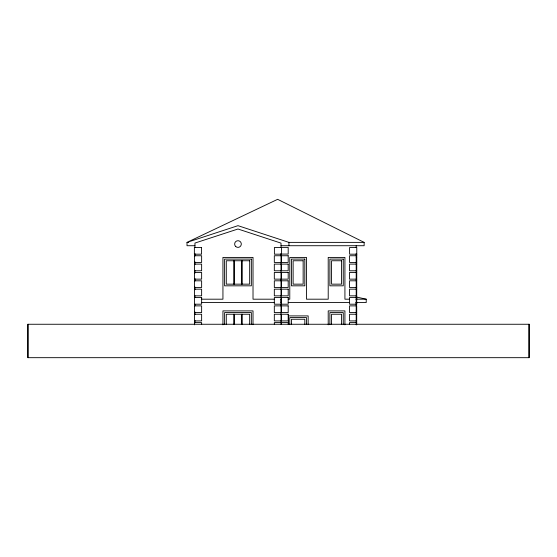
<?xml version="1.0" encoding="UTF-8"?>
<svg xmlns="http://www.w3.org/2000/svg" width="557" height="557" viewBox="0 0 557 557"><rect width="100%" height="100%" fill="white"/><g stroke="black" fill="none" stroke-linecap="round" stroke-linejoin="round"><path stroke-width="0.84" d="M194.449 297.522L201.634 297.522L201.634 299.193L222.939 299.193L222.939 257.418L253.017 257.418L253.017 299.193L274.322 299.193M356.202 304.206L356.202 302.535M356.703 299.193L356.703 297.522L349.518 297.522L349.518 304.206L356.703 304.206L356.703 302.535M188.739 242.379L187.013 242.379L187.013 245.721L194.95 245.721M364.139 242.379L277.644 199.322L187.013 242.379L237.978 225.669L288.944 242.379L364.139 242.379L364.139 245.721L281.007 245.721M281.007 254.076L288.192 254.076L288.192 247.392L281.007 247.392L281.007 243.117L237.978 229.011L194.95 243.061L194.95 247.447M356.202 254.076L356.703 254.076M356.779 254.187L349.594 254.187L349.594 247.503L356.779 247.503L356.703 304.206M356.703 255.747L349.518 255.747L349.518 262.431L356.703 262.431M356.202 257.418L356.703 257.418M194.449 262.431L201.634 262.431L201.634 255.747L194.449 255.747L194.449 304.206L201.634 304.206L201.634 297.522M194.449 264.102L201.634 264.102L201.634 270.786L194.449 270.786M356.703 264.102L349.518 264.102L349.518 270.786L356.703 270.786M194.449 272.457L201.634 272.457L201.634 279.141L194.449 279.141M356.703 272.457L349.518 272.457L349.518 279.141L356.703 279.141M194.449 280.812L201.634 280.812L201.634 287.496L194.449 287.496M356.703 280.812L349.518 280.812L349.518 287.496L356.703 287.496M194.449 289.167L201.634 289.167L201.634 295.851L194.449 295.851M356.703 289.167L349.518 289.167L349.518 295.851L356.703 295.851M281.007 299.193L281.584 299.193M288.192 299.193L289.779 299.193L289.779 257.418L306.489 257.418L306.489 299.193L328.212 299.193L328.212 257.418L344.922 257.418L344.922 299.193L349.518 299.193M355.798 299.193L366.228 299.193L366.228 302.535L355.826 302.535M201.634 302.535L274.322 302.535M281.007 302.535L281.584 302.535M288.192 302.535L349.518 302.535M356.202 310.89L356.703 310.89M194.449 312.561L201.634 312.561L201.634 305.877L194.449 305.877L194.449 324.815M356.703 312.561L349.518 312.561L349.518 305.877L356.703 305.877L356.703 324.815M194.449 314.232L201.634 314.232L201.634 320.916L194.449 320.916M356.703 314.232L349.518 314.232L349.518 320.916L356.703 320.916M194.449 322.587L201.634 322.587L201.634 324.258M356.703 322.587L349.518 322.587L349.518 324.258M356.139 296.93L366.228 299.193M528.983 324.258L528.983 357.678M356.202 245.721L356.202 247.461M356.202 253.491L356.202 324.842M344.922 324.815L344.922 310.89L328.212 310.89L328.212 324.815M343.251 324.634L343.251 312.561L329.883 312.561L329.883 324.634M341.58 324.627L341.58 314.232L331.554 314.232L331.554 324.627M308.16 324.453L308.16 315.903L288.442 315.903L288.442 324.453M306.489 324.425L306.489 317.574L289.779 317.574L289.779 324.425M304.818 324.39L304.818 319.245L291.45 319.245L291.45 324.39M288.944 242.379L288.944 245.721M288.192 324.258L288.192 322.587L274.322 322.587L274.322 324.258M281.508 255.747L281.508 262.431M281.508 264.102L281.508 270.786M281.508 272.457L281.508 279.141M281.508 280.812L281.508 287.496M281.508 289.167L281.508 295.851M281.508 297.522L281.508 304.206M281.508 305.877L281.508 312.561M281.508 314.232L281.508 320.916M281.508 322.587L281.508 324.258M281.083 299.193L281.083 302.535M281.007 253.484L281.007 324.258M253.017 324.661L253.017 310.89L222.939 310.89L222.939 324.815M251.346 324.634L251.346 312.561L224.61 312.561L224.61 324.634M249.675 324.627L249.675 314.232L226.281 314.232L226.281 324.627M242.239 260.76L242.239 284.154M242.239 314.232L242.239 324.627M241.404 260.76L241.404 284.154M241.404 314.232L241.404 324.627M234.553 260.76L234.553 284.154M234.553 314.232L234.553 324.627M233.717 260.76L233.717 284.154M233.717 314.232L233.717 324.627M194.95 253.435L194.95 256.081M194.95 261.769L194.95 264.672M194.95 270.472L194.95 273.083M194.95 278.507L194.95 281.097M194.95 287.008L194.95 289.744M194.95 295.711L194.95 297.522M194.95 304.206L194.95 305.939M194.95 311.997L194.95 314.594M194.95 320.345L194.95 322.921M28.017 324.258L28.017 357.678M201.557 247.503L194.372 247.503L194.372 254.187L201.557 254.187L201.557 247.503M281.584 247.503L274.399 247.503L274.399 254.187L281.584 254.187L281.584 247.503M288.192 255.747L274.322 255.747L274.322 262.431L288.192 262.431L288.192 255.747M251.346 259.089L224.61 259.089L224.61 285.825L251.346 285.825L251.346 259.089M304.818 259.089L291.45 259.089L291.45 285.825L304.818 285.825L304.818 259.089M343.251 259.089L329.883 259.089L329.883 285.825L343.251 285.825L343.251 259.089M249.675 260.76L226.281 260.76L226.281 284.154L249.675 284.154L249.675 260.76M303.147 260.76L293.121 260.76L293.121 284.154L303.147 284.154L303.147 260.76M341.58 260.76L331.554 260.76L331.554 284.154L341.58 284.154L341.58 260.76M288.192 264.102L274.322 264.102L274.322 270.786L288.192 270.786L288.192 264.102M288.192 272.457L274.322 272.457L274.322 279.141L288.192 279.141L288.192 272.457M288.192 280.812L274.322 280.812L274.322 287.496L288.192 287.496L288.192 280.812M288.192 289.167L274.322 289.167L274.322 295.851L288.192 295.851L288.192 289.167M288.192 297.522L274.322 297.522L274.322 304.206L288.192 304.206L288.192 297.522M288.192 305.877L274.322 305.877L274.322 312.561L288.192 312.561L288.192 305.877M288.192 314.232L274.322 314.232L274.322 320.916L288.192 320.916L288.192 314.232M529.15 324.258L27.85 324.258L27.85 357.678L529.15 357.678L529.15 324.258M235.736 246.528A3.342 3.342 0 0 0 241.244 244.753A3.342 3.342 0 0 0 236.955 240.868A3.342 3.342 0 0 0 235.736 246.528"/></g></svg>
